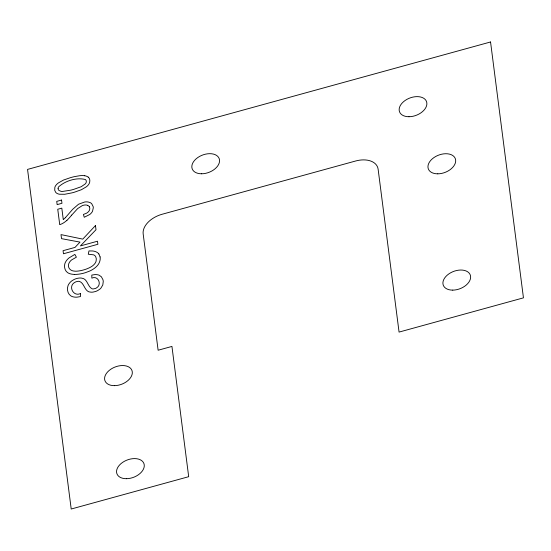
<?xml version="1.0" encoding="UTF-8"?>
<svg xmlns="http://www.w3.org/2000/svg" width="551" height="551" viewBox="0 0 551 551"><rect width="100%" height="100%" fill="white"/><g stroke="black" fill="none" stroke-linecap="round" stroke-linejoin="round"><path stroke-width="0.83" d="M71.671 215.145L77.643 208.602L82.313 205.606A6.357 4.064 -21.1 0 1 83.222 205.309L84.138 205.103A5.792 3.699 -21.1 0 1 87.127 205.199L87.602 205.365M65.39 217.679L71.699 210.413A76.672 48.977 -21.1 0 1 72.746 209.249L78.517 204.242L84.709 201.997A9.167 5.854 -21.1 0 1 88.243 202.031L89.806 202.479A9.649 6.164 -21.1 0 1 91.693 203.677L93.167 206.597A18.438 11.778 -21.1 0 1 93.291 207.817L92.527 211.247A9.766 6.24 -21.1 0 1 91.349 212.968A9.181 5.861 -21.1 0 1 89.675 214.532L84.248 217.266L83.421 214.463L86.569 213.182A6.151 3.933 -21.1 0 0 88.332 211.818A6.281 4.015 -21.1 0 0 89.599 209.766L89.779 208.54A9.973 6.371 -21.1 0 0 89.703 207.789L89.324 206.742M66.947 220.31L67.477 219.808A52.627 33.618 -21.1 0 0 71.644 215.138M98.87 253.99L100.096 256.897M84.737 175.721A18.197 11.626 -21.1 0 0 79.406 175.762L74.227 176.671A59.198 37.812 -21.1 0 0 70.48 177.649L63.51 180.053L58.385 182.925A11.178 7.142 -21.1 0 0 56.112 185.067A8.906 5.689 -21.1 0 0 54.845 187.368L54.707 190.233L55.665 192.292A9.271 5.923 -21.1 0 0 57.573 193.676L57.986 193.835A10.483 6.695 -21.1 0 0 59.48 194.227L64.749 194.269L71.974 192.864A57.862 36.958 -21.1 0 0 74.654 192.127L81.438 189.702L86.376 186.789A10.917 6.97 -21.1 0 0 88.305 184.916A9.133 5.834 -21.1 0 0 89.655 182.312L89.827 180.783A11.116 7.101 -21.1 0 0 88.298 177.153M84.709 175.762A9.711 6.199 -21.1 0 1 88.25 177.181M65.383 217.673A14.23 9.091 -21.1 0 1 63.275 219.512L61.808 208.14L57.745 209.263L59.715 224.574A7.866 5.028 -21.1 0 0 62.607 223.437A16.571 10.586 -21.1 0 0 66.919 220.297M87.602 205.358A6.233 3.981 -21.1 0 1 89.324 206.742M98.884 253.983A13.245 8.465 -21.1 0 0 92.864 250.987L88.959 250.932L88.291 254.238L93.553 254.831A7.735 4.938 -21.1 0 1 94.063 255.072A8.609 5.503 -21.1 0 1 95.695 256.67L96.308 258.791L96.115 261.043A10.262 6.557 -21.1 0 1 94.951 263.454A10.724 6.853 -21.1 0 1 90.15 267.373A21.475 13.713 -21.1 0 1 83.649 269.914A22.681 14.484 -21.1 0 1 75.845 271.23L74.275 271.106A9.691 6.192 -21.1 0 1 70.624 269.845A11.826 7.556 -21.1 0 1 68.544 266.608A13.134 8.389 -21.1 0 1 68.462 265.706L68.586 264.439A9.76 6.233 -21.1 0 1 70.149 261.374A9.401 6.006 -21.1 0 1 71.616 259.934L76.396 257.159L74.853 254.404L69.109 257.861A13.754 8.788 -21.1 0 0 64.756 264.06C64.047 267.111 64.922 270.803 67.621 272.642A14.243 9.098 -21.1 0 0 72.057 274.205L73.565 274.37A18.624 11.895 -21.1 0 0 74.654 274.405M100.075 256.904A18.19 11.619 -21.1 0 1 98.622 263.915A14.719 9.401 -21.1 0 1 94.145 268.495L93.222 269.129A18.39 11.743 -21.1 0 1 89.586 271.099L85.35 272.697A25.222 16.11 -21.1 0 1 74.633 274.439M80.425 293.593L80.418 296.59L77.099 297.147A11.881 7.59 -21.1 0 1 74.791 297.12L73.359 296.893A11.275 7.197 -21.1 0 1 70.948 295.949C67.628 293.876 66.705 289.192 68.021 285.68A13.245 8.465 -21.1 0 1 68.896 283.951L70.115 282.387A10.008 6.392 -21.1 0 1 72.243 280.59L74.075 279.515A9.512 6.075 -21.1 0 1 76.031 278.723A10.331 6.598 -21.1 0 1 78.063 278.207L79.344 278.041A8.472 5.407 -21.1 0 1 81.72 278.138C87.733 278.73 87.464 286.734 92.217 288.848A3.912 2.5 -21.1 0 0 93.374 288.917L95.213 288.524A4.367 2.789 -21.1 0 0 96.625 287.829C102.176 284.647 98.202 275.163 91.852 278.117L91.797 275.087L94.71 274.618A10.572 6.75 -21.1 0 1 97.369 274.729A9.415 6.013 -21.1 0 1 99.118 275.204L101.37 276.767L102.961 279.736A22.46 14.347 -21.1 0 1 103.257 281.547L102.789 284.977L100.936 288.09A8.733 5.579 -21.1 0 1 99.497 289.392L97.837 290.48A8.892 5.682 -21.1 0 1 95.406 291.534L93.036 292.085A8.127 5.193 -21.1 0 1 90.881 292.161C84.269 292.113 84.744 283.007 79.289 281.368A4.47 2.858 -21.1 0 0 77.884 281.347L76.32 281.699A5.014 3.203 -21.1 0 0 74.846 282.36C67.918 285.893 73.111 297.01 80.425 293.593M58.096 188.38L58.22 189.337A5.517 3.526 -21.1 0 0 59.047 190.481L60.968 191.328A6.144 3.926 -21.1 0 0 62.167 191.5L70.762 190.164A68.138 43.522 -21.1 0 0 73.827 189.33L81.231 186.706L85.419 183.793A5.393 3.444 -21.1 0 0 86.252 182.119L86.307 181.637A6.688 4.27 -21.1 0 0 86.245 180.907L86.176 180.673A5.572 3.554 -21.1 0 0 85.357 179.516C76.596 177.215 65.238 180.804 58.585 186.879A5.441 3.478 -21.1 0 0 58.096 188.38M95.468 225.566L82.774 239.12L61.003 234.609L61.526 238.652L79.998 242.109L74.998 247.413L63.069 250.691L63.468 253.763L97.878 244.286L97.486 241.221L80.418 245.918L96.005 229.719L95.468 225.566M490.555 41.979L27.55 169.405L71.21 509.021L188.69 476.691L171.94 346.427L158.123 350.229L143.17 233.92A21.654 13.83 -21.1 0 1 162.104 214.263L355.602 161.009A21.654 13.83 -21.1 0 1 378.131 169.26L399.062 332.088L523.45 297.85L490.555 41.979M61.547 200.047L56.732 201.377L57.146 204.614L61.96 203.291L61.547 200.047M408.987 116.722A14.436 9.222 -21.1 0 0 426.522 101.584A14.436 9.222 -21.1 0 0 403.532 101.708A14.436 9.222 -21.1 0 0 408.987 116.722M201.673 173.779A14.436 9.222 -21.1 0 0 219.208 158.64A14.436 9.222 -21.1 0 0 196.211 158.764A14.436 9.222 -21.1 0 0 201.673 173.779M114.429 385.652A14.436 9.222 -21.1 0 0 131.964 370.506A14.436 9.222 -21.1 0 0 108.967 370.637A14.436 9.222 -21.1 0 0 114.429 385.652M126.386 478.695A14.436 9.222 -21.1 0 0 143.921 463.549A14.436 9.222 -21.1 0 0 120.931 463.68A14.436 9.222 -21.1 0 0 126.386 478.695M437.79 173.827A14.436 9.222 -21.1 0 0 455.326 158.681A14.436 9.222 -21.1 0 0 432.335 158.812A14.436 9.222 -21.1 0 0 437.79 173.827M452.743 290.129A14.436 9.222 -21.1 0 0 470.278 274.99A14.436 9.222 -21.1 0 0 447.288 275.114A14.436 9.222 -21.1 0 0 452.743 290.129"/></g></svg>
